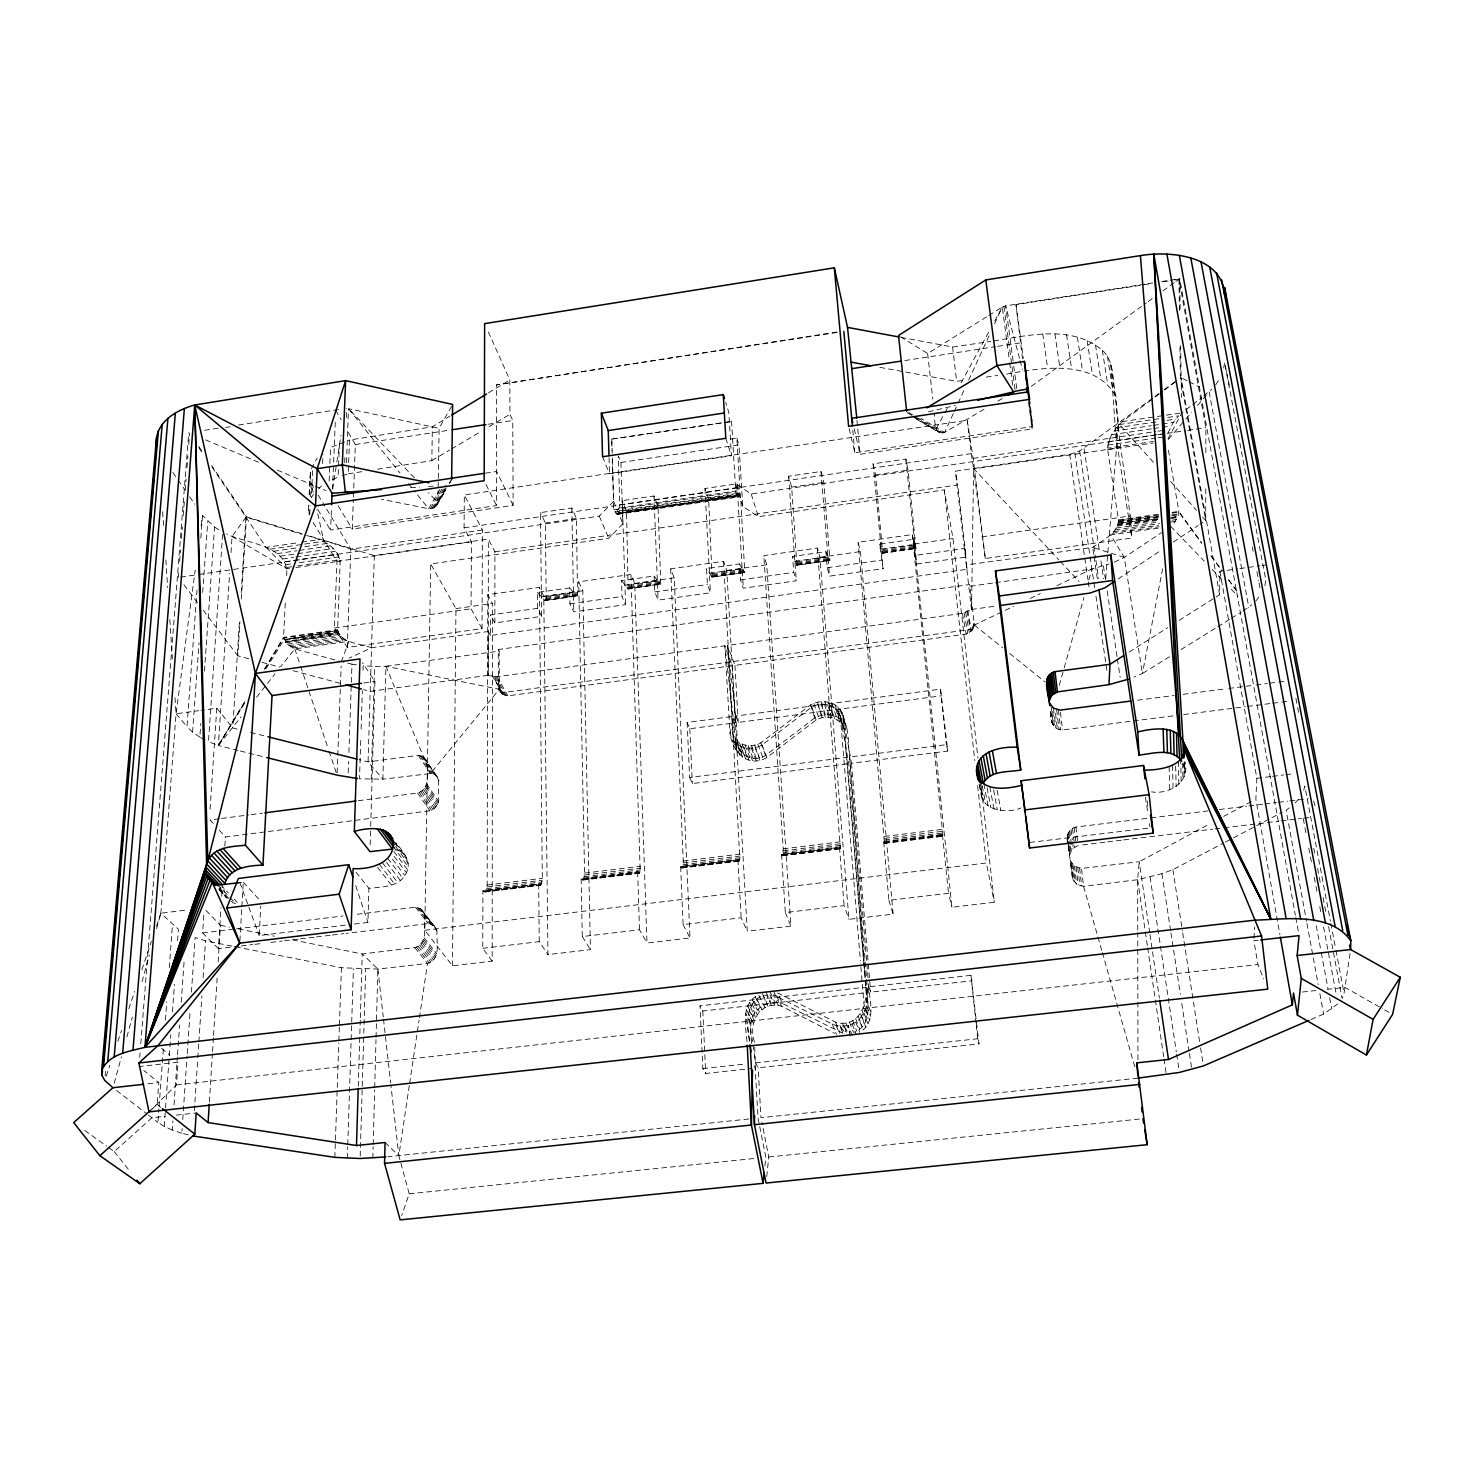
<?xml version="1.0" encoding="UTF-8"?>
<svg xmlns="http://www.w3.org/2000/svg" width="1474" height="1474" viewBox="0 0 1474 1474"><rect width="100%" height="100%" fill="white"/><g stroke="black" fill="none" stroke-linecap="round" stroke-linejoin="round"><path stroke-width="0.75" stroke-dasharray="5 3.75" d="M537.568 608.338L537.402 592.474L569.646 587.923L569.941 603.806L573.791 611.876L625.566 604.653L622.01 596.509L621.512 580.609L654.124 576.002L654.732 591.903L658.104 600.102L710.45 592.788L707.409 584.533L706.58 568.577L739.543 563.934L740.501 579.89L743.338 588.2L796.292 580.811L793.749 572.409L792.588 556.435L825.919 551.718L827.227 567.73L829.549 576.15L883.092 568.688L879.573 544.146L913.29 539.373L914.949 555.422L964.641 548.457L967.073 569.296L490.529 635.478L490.566 614.934L537.568 608.338L541.621 616.372L494.877 622.894L490.566 614.934M612.263 459.612L613.737 509.764L617.569 514.573L619.743 504.808L618.306 455.871L620.923 462.468L622.857 523.712L608.725 538.286L430.703 563.952L424.788 930.278L452.463 965.802L492.169 961.14L492.482 603.456L487.802 594.704L539.41 587.389L543.777 596.233L547.959 954.599L590.448 949.625L582.82 590.724L578.692 581.843L630.927 574.436L634.723 583.409L646.975 943.01L690.016 937.961L674.226 577.845L670.688 568.798L723.568 561.318L726.756 570.438L747.281 931.236L790.912 926.133L766.756 564.8L763.827 555.624L817.333 548.052L819.931 557.301L848.932 919.334L893.133 914.138L860.411 551.589L858.089 542.266L912.277 534.601L914.23 543.998L951.946 907.247L994.324 902.272L981.076 785.605M494.877 622.894L494.896 551.773L488.336 539.023L374.322 555.587L310.388 536.241M492.169 961.14L482.753 948.316L482.919 890.849L538.673 884.05L540.461 885.34L542.321 880.199L539.41 587.389M482.919 890.849L485.443 891.77L487.157 885.045L487.802 594.704M735.526 722.757L733.075 716.401L687.124 722.426L689.832 728.746L735.526 722.757L732.283 665.732L724.858 645.796L497.088 676.677L488.262 675.645L488.336 539.023M488.262 675.645L488.355 631.498L371.503 647.768L349.356 658.012M712.071 577.218L708.662 499.207L704.959 488.502L737.018 483.804L740.482 494.564L744.775 572.428L712.071 577.218L706.58 568.577M1205.769 488.797L1205.695 520.488L1199.983 524.283M1205.843 452.592L1205.879 427.7L1178.96 279.305L1174.428 280.023M313.151 522.607L336.993 561.373L334.358 628.053L347.293 647.436L482.053 628.643L482.385 529.995L464.328 494.951L967.22 420.293L973.172 458.359L985.295 558.499L1131.866 538.065C1129.324 490.75 1117.532 444.448 1116.094 396.948C1111.764 381.526 1115.505 362.014 1102.312 350.296C1071.985 324.464 1028.226 335.353 993.126 341.065M482.053 628.643L471.054 608.817L471.459 541.842L464.07 527.821L464.328 494.951M796.918 565.279L791.667 487.102L788.572 476.249L820.963 471.496L823.819 482.422L829.936 560.452L796.918 565.279L792.588 556.435M817.333 548.052L840.383 848.784L839.517 847.366L781.515 854.441L782.565 855.823L783.228 848.821L763.827 555.624M452.463 965.802L455.963 608.596L430.703 563.952M723.568 561.318L739.837 859.084L739.1 861.129L737.921 859.747L680.675 866.73L682.038 868.075L683.254 861.056L670.688 568.798M1179.218 620.351L1219.606 594.722L1219.901 571.267L1237.699 568.835M191.436 992.131L195.139 937.519L205.512 940.836L341.415 967.755L377.86 969.063L427.497 963.48C441.426 959.574 436.138 941.278 436.949 931.071L434.001 925.764L428.123 923.59L346.058 933.411M219.294 830.175L225.411 837.011L429.855 810.774L434.406 808.452L437.631 804.583L438.681 801.561L438.607 778.991L422.817 756.531L418.284 755.388L368.058 761.892L359.177 759.663M292.478 939.841L362.254 953.973L414.765 947.616C428.86 943.673 423.628 925.138 424.438 914.783L421.472 909.403L415.502 907.21L354.35 914.599M358.311 800.714L417.603 793.03C431.329 788.866 427.571 769.925 425.949 759.552M377.602 469.193L431.827 460.625L432.379 426.778L449.81 416.239M868.02 977.741L849.614 757.01C847.016 743.707 852.193 722.684 835.924 716.438C829.088 713.674 821.129 714.411 814.717 717.949L765.54 755.499C749.289 765.356 734.605 749.382 732.762 733.518L727.566 645.428L962.393 613.368L971.532 609.812L973.577 468.511L1069.682 454.324L1079.687 450.989L1153.11 397.869M451.486 406.437L439.123 428.326L437.907 502.616L436.801 505.25L433.393 507.977L428.602 508.733L381.342 499.225M755.443 1069.755L754.651 1044.476M355.989 872.147L368.905 888.269C382.079 886.943 400.173 887.145 406.419 872.645C412.352 861.35 402.347 850.645 395.677 842.575M621.512 580.609L628.145 589.01L660.757 583.796L658.03 506.595L653.977 495.983L622.268 500.626L625.566 604.653M372.848 1158.122L373.143 1146.735M373.198 1144.45L374.654 1089.783M374.728 1087.517L375.999 1039.667M376.054 1037.401L377.86 969.063L362.254 953.973L360.338 1017.815M732.283 665.732L507.904 695.839L502.21 693.996L499.317 689.279L499.152 651.139L385.912 666.266L382.908 779.193L359.509 778.806L360.817 738.106M639.126 873.308L637.652 871.982L581.161 878.873L582.285 880.107L639.126 873.308L640.177 871.245L630.927 574.436M1184.856 773.26L1184.801 761.726C1190.697 781.994 1169.416 794.726 1151.581 791.87M360.19 1156.206L363.728 1035.43M363.783 1033.163L365.663 969.358M371.227 779.414L374.543 666.451L385.912 666.266L499.317 689.279L430.445 773.555L382.908 779.193L368.058 761.892L374.322 555.587M354.313 924.051L367.91 922.411L368.905 888.269M370.177 844.768L370.637 828.664M370.711 826.361L374.93 681.449L362.493 662.71M358.274 1086.227L360.264 1020.1M347.348 1158.232L347.717 1146.827M347.79 1144.561L351.07 1041.897M351.144 1039.631L353.41 968.915M361.112 729.059L362.346 690.606M362.991 670.265L363.138 665.732L374.543 666.451M879.573 544.146L882.723 553.211L915.98 548.531L908.076 470.132L905.847 459.059L873.087 463.868L883.092 568.688M347.293 647.436L350.83 549.194L322.861 502.837M488.373 331.982L509.82 379.923L509.949 414.323L512.768 420.495L513.136 505.379L352.286 529.074L353.336 499.373M353.428 497.088L353.668 490.234M353.76 487.968L355.308 444.558L346.63 429.358M334.838 1157.366L338.799 1043.15M338.873 1040.865L339.352 1027.157M339.444 1024.872L341.415 967.755M348.196 772.837L348.583 761.524M348.896 752.459L351.273 684.526M351.346 682.278L351.973 664.148L343.442 662.213M371.503 647.768C361.277 643.383 340.955 644.009 337.638 629.73L340.162 561.097C337.288 544.883 318.163 538.176 304.27 534.951M346.464 462.725L348.509 408.667L439.123 428.326M337.141 772.873L341.139 666.266M342.152 475.752L348.233 473.836L348.564 464.826M348.656 462.56L349.485 440.044L432.379 426.778M628.145 589.01L626.561 511.183L622.268 500.626M616.74 514.444L738.695 496.941L739.837 487.231L736.871 438.128L727.916 439.473M344.676 462.578L344.934 455.834M346.408 417.529L346.74 408.519M836.919 332L496.498 384.917L496.498 505.6L330.581 530.069L331.521 507.056M332.516 489.331L333.548 464.513M333.64 462.246L335.39 419.371M339.444 443.287L338.099 477.042L329.144 481.132L330.563 447.433L349.485 440.044M912.277 534.601L943.028 836.274L942.476 834.8L883.7 841.967L884.437 843.404L858.089 542.266M322.585 463.555L322.972 454.582M312.635 470.667L311.382 497.457L313.501 494.472M309.227 514.573L308.6 505.803M309.116 494.711L310.535 470.372L317.15 457.917M309.374 494.859L310.535 470.372M309.761 514.518L310.166 505.656M310.59 496.793L311.198 483.509L309.945 476.931M582.285 880.107L583.686 879.149L584.57 873.124L578.692 581.843M1219.901 571.267L1256.843 778.272L1255.866 799.148L1279.929 934.792M285.274 603.087L283.561 637.339L287.301 644.212L294.818 648.892L339.094 661.126M286.638 575.689C289.917 544.643 244.629 543.427 226.48 533.901M1253.969 938.441L1254.558 927.017M345.266 925.156L259.184 935.548L260.751 906.086M239.893 940.854L241.754 908.905M241.883 906.621L243.284 882.244L238.77 882.76M537.402 592.474L545.14 600.692L577.513 595.496L576.463 518.479L571.82 508.014L540.461 512.602L541.621 616.372M238.935 946.216L218.41 948.666L220.989 907.652M221.69 896.266L222.261 887.145M224.84 846.131L225.411 837.011M209.382 1101.926L212.403 1053.744M212.532 1051.459L213.398 1037.678M213.546 1035.393L217.268 975.733M218.134 961.969L220.437 925.267L203.486 907.947M237.203 729.096L232.763 727.972L239.507 620.278M241.22 592.788L245.955 517.153L211.63 466.521M248.848 658.804L237.811 655.838L239.949 621.678M241.368 598.905L246.49 516.913L211.63 465.452M218.41 948.666L202.601 932.931L203.965 912.59M194.347 1110.696L197.663 1060.193M197.811 1057.89L198.714 1044.126M198.879 1041.823L201.883 995.927M203.099 977.557L205.512 940.836M238.125 750.45L218.336 745.512L229.649 573.275M231.013 552.603L232.063 536.518L245.955 517.153L302.115 534.307M967.073 569.296L966.318 564.984L1092.695 547.407C1101.815 540.295 1118.158 533.883 1118.471 519.898L1107.656 449.625C1107.564 438.644 1114.547 428.879 1122.211 421.638L1153.497 398.293M188.34 1134.851L181.818 1133.23L182.131 1128.679M182.758 1119.577L187.087 1055.863M187.253 1053.578L190.183 1010.353M222.592 534.436L208.479 741.662L218.336 745.512L240.999 716.88M210.063 809.226L216.789 708.202L200.961 710.376M181.818 1133.23L172.255 1130.024L172.9 1120.903M174.024 1104.91L177.377 1056.95M177.543 1054.665L179.625 1024.983M181.228 1002.154L184.121 961.048M205.015 739.874L199.838 737.166L200.796 723.476M204.481 670.965L214.578 527.102L202.509 515.366L200.685 529.037M149.003 1111.875L176.456 1084.938L178.041 1062.164L138.98 1066.568M172.255 1130.024L164.222 1126.394L165.364 1110.346M165.53 1108.061L170.818 1034.711M172.476 1011.79L174.448 984.282M177.58 940.725L178.409 929.265L160.85 913.198L176.069 713.766L195.213 570.088M199.838 737.166L192.597 732.154L199.027 642.83M202.657 592.456L207.779 521.464M545.14 600.692L546.209 597.025L545.343 523.012L540.461 512.602M752.993 1044.882L755.572 1062.883L758.115 1067.802L979.012 1043.887L970.961 975.327L868.776 986.843L865.772 1009.672L859.066 1019.603L863.009 1030.031C877.325 1017.189 867.928 996.332 868.204 980.007M152.098 1108.982L157.147 1104.45L158.768 1082.598L143.936 1070.585M164.222 1126.394L157.939 1122.414L158.934 1108.761M159.1 1106.495L163.448 1047.351M165.457 1020.045L166.783 1001.859M169.289 967.736L172.458 924.511M192.597 732.154L186.995 726.7L197.166 588.071M200.833 538.084L202.509 515.366M139.698 1057.411L140.067 1052.841M140.785 1043.684L188.727 432.748M178.391 577.458L178.741 572.87M179.644 561.41L180.528 549.949M181.431 538.489L182.334 527.029M183.218 515.568L184.305 501.805M185.208 490.345L186.093 478.903M186.995 467.442L187.898 455.982M188.783 444.522L189.685 433.061M873.087 463.868L875.556 474.868L882.723 553.211M1105.684 578.674L1118.563 423.535L1110.677 362.991L1115.984 437.52L1131.866 538.065M105.151 1075.891L105.557 1071.303M1137.744 929.891L1137.652 879.72L1139.218 861.737L1209.601 823.966M308.379 510.244L308.969 503.776M1173.986 523.252L1177.892 516.711L1178.813 511.404L1168.053 447.838M766.738 1176.547L768.765 1156.998L761.855 1122.064M764.914 1165.989L765.835 1157.293L758.023 1118.011L755.185 1068.116L753.49 1064.836M1110.088 438.183L1107.637 448.17L1153.202 441.537M865.275 980.339C869.697 999.39 860.429 1029.515 835.629 1022.201L777.738 992.942L782.547 1003.518L843.165 1033.366L839.001 1022.993M1078.047 845.45L1072.003 849.171L1069.498 855.381L1068.355 846.242M1068.079 843.957C1065.26 837.195 1068.539 828.646 1075.928 827.025L1148.78 818.125M1223.752 368.003L1224.562 362.364L1225.963 369.108M409.275 1085.601L398.828 1155.727L409.219 1193.793L401.665 1215.534M409.625 1083.353L419.077 1020.026M419.408 1017.76L427.497 963.48L414.765 947.616M332.774 488.797L336.496 464.273M336.846 462.044L340.918 435.291M1328.59 926.704L1342.132 998.451L1344.048 993.2L1350.645 949.551M966.999 611.01L970.721 631.793L974.093 623.336L974.388 625.05L971.919 630.651L966.189 634.115L734.955 665.382L727.566 645.428L735.784 716.032L737.774 746.231L740.169 751.353M737.829 752.846L730.072 734.273L724.858 645.796L733.075 716.401L730.072 734.273C733.241 752.477 748.221 768.286 766.848 757.581L816.043 720.012C821.663 716.917 828.628 716.272 834.616 718.704C849.89 724.784 843.828 744.996 846.831 757.378L865.091 978.073M735.194 738.677C740.998 746.526 752.717 747.484 760.824 742.822L810.534 704.922C821.626 698.197 839.24 702.029 843.073 715.424L851.511 763.292L947.782 751.04L940.486 689.15L735.784 716.032L732.762 733.518L738.714 748.903M849.411 1022.016L853.464 1032.408C872.7 1026.309 868.278 1002.154 865.828 987.175L700.003 1005.858L702.84 1068.613L705.678 1073.477L750.69 1068.613M1115.984 437.52L1118.563 423.535L1155.247 464.347M1162.618 568.798L1142.387 673.563L1134.096 677.119M1264.858 585.602L1265.871 580.461L1224.562 362.364M751.685 1043.426C750.155 1031.118 748.423 1015.457 760.289 1007.442C766.591 1002.781 775.029 1001.178 782.547 1003.518M754.541 1042.173C747.852 1023.14 759.7 1000.256 781.478 1006.171L834.468 1033.366M764.914 1007.755L758.613 994.784C740.353 1003.61 745.807 1026.954 747.097 1042.91M771.418 1005.526L766.48 994.968C744.204 998.653 746.526 1026.623 750.045 1042.929M981.979 786.139C975.291 809.171 1004.881 814.827 1020.911 807.973M1303.735 790.138L1304.822 786.084L1330.414 921.158M114.18 1083.298L121.458 1056.784M126.911 1036.904L132.365 1017.023M142.057 981.684L149.335 955.17M156.613 928.657L160.85 913.198L187.788 909.882M1059.272 685.336L1063.583 669.97M1064.21 667.777L1083.943 597.523M1088.881 579.964L1091.976 568.982L1108.872 564.008M106.22 1076.131L109.868 1065.26M117.883 1041.363L121.513 1030.51M128.809 1008.787L134.631 991.412M141.909 969.689L151.38 941.444M156.484 926.243L160.85 913.198M618.306 513.965L739.377 495.798M341.305 661.734L348.896 641.337L294.818 648.892L280.65 666.782M1167.998 433.043L1173.267 422.467L1178.647 415.834L1165.455 417.768M953.291 413.623L944.65 432.416C933.484 436.451 934.921 418.8 934.387 412.812M954.249 411.522L957.123 405.258M958.082 403.176L964.807 388.546M968.658 380.2L989.773 334.23M994.581 323.801L1002.265 307.089L1005.655 305.855L1152.594 282.953M1167.961 439.012L1181.743 412.886L1190.881 405.903M936.211 428.768L943.784 414.802M944.871 412.812L948.114 406.824M961.103 382.89L989.275 331.024M994.674 321.037L1002.265 307.089L1009.414 360.633M451.21 480.819L449.588 483.177M439.952 489.405L428.602 508.733L414.286 490.86M430.297 508.714L441.666 489.405M431.9 508.475L445.572 485.296M433.393 507.977L445.94 486.752M434.738 507.277L447.285 486.033M444.761 491.026L437.907 502.616L428.492 492.74M449.349 483.288L451.634 479.418M435.88 506.356L445.48 490.474M436.801 505.25L445.94 489.81M244.647 703.172L218.336 745.512L245.605 700.279M264.583 668.809L283.561 637.339L337.638 629.73M218.336 745.512L244.463 702.545M264.657 669.343L283.653 638.095L337.749 630.485L284.095 639.642L266.168 668.514M1215.663 384.861L1219.274 379.297M1255.866 600.968L1259.828 595.901M256.568 697.202L274.993 673.95M1168.366 439.326L1184.396 420.716M1185.851 419.021L1191.674 412.259M1197.514 405.479L1206.248 395.327M1203.687 396.137L1211.757 389.099M1295.13 802.888L1299.442 798.337M294.413 560.544L599.255 516.121L613.645 501.363L612.355 457.843M318.605 488.723L321.59 485.978M1243.006 611.065L1251.629 604.856M108.707 1147.601L114.235 1151.544L151.933 1117.789L165.217 1116.334M1310.976 1019.511L1323.634 1014.057L1337.987 1003.757M1289.16 807.881L1286.12 810.221L1306.535 921.195M1192.706 404.521L1201.844 397.519M732.836 740.188C739.451 749.161 752.864 750.266 762.132 744.923L811.879 707.004C821.589 701.108 837.011 704.48 840.346 716.198L848.748 763.643L867.744 992.481L702.803 1011.017L700.003 1005.858M778.198 1005.415L773.334 994.858L832.257 1024.062C841.101 1027.912 851.898 1025.978 859.066 1019.603M1155.34 396.911L1162.691 391.421M1164.534 390.057L1177.413 380.439M1154.916 396.524L1162.194 391.126M1164.018 389.781L1176.749 380.329M1031.266 386.335L1146.311 302.925M1148.172 301.58L1153.737 297.545M1163.023 290.82L1174.152 282.75M1176.012 281.405L1179.716 278.715L1295.37 915.243M1114.307 562.055L1124.33 557.393L1161.494 532.63M1118.232 578.895L1160.056 550.963M1173.378 542.063L1198.086 525.555M1129.213 652.079L1167.684 627.684M900.467 336.717L927.625 353.52L986.954 316.615M988.87 315.418L1002.265 307.089M1169.49 656.741L1142.387 673.563L1124.33 557.393L1110.604 534.859L1159.633 528.005M1181.098 649.518L1215.921 627.887M1217.856 626.69L1229.463 619.467M1231.398 618.269L1241.071 612.263M488.52 392.803L509.82 379.923M431.827 460.625L449.588 450.104M451.56 448.944L481.15 431.403M489.055 426.723L509.949 414.323M984.042 409.256L944.65 432.416L920.955 418.45M997.824 401.131L1003.739 397.667M1223.678 816.412L1251.85 801.303M1068.355 845.652L1072.556 878.596L1076.646 884.105L1083.556 886.335L1137.652 879.72L1161.936 873.677L1172.88 869.66L1223.438 843.128M1225.447 842.059L1231.527 838.872M1233.535 837.822L1269.943 818.696M1271.97 817.646L1282.085 812.34M501.16 693.038L498.415 687.713L498.267 649.518L969.708 584.533L974.388 625.05L1013.578 606.367M1030.086 598.499L1040.404 593.58M1056.895 585.712L1091.976 568.982L994.858 582.764M928.473 411.799L955.355 405.516M339.481 634.373L285.366 641.964L338.541 632.807L284.445 640.416M348.233 473.836L361.793 471.68M1161.641 281.534L1179.716 278.715L1180.177 310.94M337.933 631.259L284.095 639.642L338.191 632.033M285.366 641.964L338.983 633.599M204.591 430.297L218.17 428.197M225.651 427.46L230.147 426.76M238.548 425.028L340.457 409.256M837.029 332.461L496.498 384.917M1022.532 358.716L1015.973 304.639L1151.802 283.542M1163.115 281.774L1172.162 280.373M355.308 444.558L449.92 430.095M488.207 424.236L512.768 420.495M904.833 360.54L995.447 346.685M997.714 346.335L1020.358 342.871M611.655 439.086L731.657 421.453L611.655 439.086L611.986 450.491M485.443 473.154L496.701 471.477L513.136 505.379M620.923 462.468L738.971 444.872L742.767 506.319L758.355 516.711L944.281 489.902L953.015 538.544L977.962 758.152M602.553 456.756L609.499 473.799L731.399 455.724L728.801 412.315L725.724 402.476M849.135 428.584L854.828 452.776L1032.703 426.557L1029.626 399.362M854.22 428.897L860.116 454.268L1032.15 428.934L1028.944 400.652M901.167 337.399L952.572 347.016L990.878 341.397M245.955 517.153L266.186 547.388L299.443 542.506M301.654 542.174L319.379 539.576M1122.211 421.638L1155.284 416.774M1157.495 416.46L1164.11 415.484M1166.303 415.152L1181.743 412.886M270.092 549.157L323.248 541.363M1119.208 424.549L1163.244 418.1M273.759 551.258L295.906 548.015M304.768 546.707L326.915 543.464M1116.444 427.755L1158.214 421.619M1167.021 420.348L1175.81 419.058M277.13 553.634L297.048 550.723M299.259 550.392L330.25 545.859M1113.957 431.145L1151.305 425.673M1153.497 425.36L1160.075 424.383M1162.286 424.07L1173.267 422.467M619.743 504.808L739.837 487.231M464.07 527.821L971.255 453.642L967.22 420.293M280.097 556.214L295.592 553.966M297.803 553.634L333.216 548.457M1111.82 434.646L1151.323 428.879M1153.516 428.547L1160.112 427.589M1162.304 427.276L1171.075 425.986M619.633 507.996L739.874 490.437M613.737 509.764L735.802 491.947L738.695 496.941M282.603 558.978L293.676 557.356M295.887 557.025L335.74 551.221L339.978 559.733L295.666 566.182M482.385 529.995L350.83 549.194L323.598 540.239L316.928 509.691M973.172 458.359L1155.653 431.55M1157.919 431.2L1164.755 430.205M619.338 510.63L739.764 493.053M614.787 512.031L736.632 494.251M545.343 523.012L576.463 518.479M626.561 511.183L658.03 506.595M708.662 499.207L740.482 494.564M791.667 487.102L823.819 482.422M875.556 474.868L908.076 470.132M618.896 512.639L739.543 495.043L618.601 513.394L739.174 496.351M284.593 561.797L337.73 554.058M615.8 513.597L737.405 495.872M1108.798 441.684L1161.162 434.038M180.657 577.126L196.576 574.805M198.861 574.473L292.128 560.875M742.767 506.319L735.397 483.509L751.187 493.974L1155.874 434.996M1158.14 434.664L1164.957 433.669M1167.242 433.338L1185.428 430.684M1187.694 430.353L1205.879 427.7M285.993 564.653L290.433 564.008M299.296 562.718L339.149 556.914M1107.969 445.037L1155.8 438.073M1158.067 437.741L1164.902 436.746M879.886 367.376L956.663 381.361L965.765 380.034M986.217 377.086L997.603 375.428M1006.687 374.12C1041.234 367.523 1095.901 358.514 1116.094 396.948M286.804 567.472L293.455 566.495M971.532 609.812L955.41 471.164L973.577 468.511L1058.866 559.88M336.993 561.373L471.459 541.842M985.295 558.499L973.651 468.898L1119.908 447.654M232.063 536.518L286.969 568.835L293.621 567.858M295.85 567.545L340.162 561.097M1107.656 449.625L1153.221 443.011M494.896 551.773L957.75 484.946L955.41 471.164M455.963 608.596L492.482 603.456M543.777 596.233L582.82 590.724M634.723 583.409L674.226 577.845M726.756 570.438L766.756 564.8M819.931 557.301L860.411 551.589M914.23 543.998L953.015 538.544M541.4 596.97L573.423 592.456L576.96 596.215M624.939 585.196L657.33 580.627L660.315 584.496M709.418 573.275L742.159 568.669L744.591 572.631M794.836 561.244L827.946 556.582L829.807 560.654M881.212 549.065L914.709 544.348L915.98 548.531M546.209 597.025L577.919 592.566M628.956 585.381L661.015 580.848M712.605 573.589L745.033 569.019M797.194 561.668L829.973 557.043M882.723 549.618L915.87 544.956M334.358 628.053L471.054 608.817M546.117 598.223L577.863 593.764M628.901 586.578L660.997 582.064M712.605 574.786L745.052 570.217M797.231 562.865L830.028 558.259M882.797 550.815L915.962 546.154M981.85 536.886L1130.742 515.918M545.97 599.218L577.716 594.759M628.808 587.555L660.905 583.041M712.55 575.781L745.015 571.212M797.231 563.86L830.046 559.236M882.852 551.81L916.036 547.13M545.749 599.973L577.513 595.496M628.643 588.31L660.757 583.796M712.439 576.518L744.923 571.949M797.176 564.597L830.009 559.973M882.852 552.547L916.054 547.867M544.772 600.637L577.274 595.993M627.85 588.955L660.573 584.275M711.831 577.145L744.775 572.428M796.752 565.205L829.936 560.452M882.613 553.119L916.036 548.346M1118.471 519.898L1158.711 514.242M1172.106 512.344L1178.813 511.404L1201.697 542.801M1158.73 515.034L1118.49 520.709L1158.601 516.195M1172.125 513.155L1178.832 512.215L1201.715 543.353M1118.305 522.422L1158.546 516.766M1171.959 514.868L1178.666 513.929M1158.361 517.669L1118.121 523.325L1157.974 518.903M1171.775 515.789L1178.481 514.831M1117.532 525.186L1160.02 519.216M1171.185 517.65L1177.892 516.711L1171.259 517.448M992.592 583.078L970.021 586.284L969.708 584.533M285.938 642.738L340.052 635.147M1117.163 526.126L1159.633 520.175M1170.798 518.608L1177.505 517.65M569.941 603.806L622.01 596.509M654.732 591.903L707.409 584.533M740.501 579.89L793.749 572.409M827.227 567.73L881.102 560.175M287.301 644.212L341.415 636.639M1116.205 528.024L1158.675 522.072M1172.088 520.193L1176.547 519.567M288.904 645.612L343.018 638.039M1115.063 529.903L1159.725 523.639M1170.89 522.072L1175.368 521.446M290.728 646.865L344.842 639.292M1113.718 531.69L1158.361 525.444M292.718 647.97L346.814 640.416M1112.207 533.348L1159.061 526.808M914.949 555.422L916.736 563.989L966.133 557.08L957.75 484.946M971.458 609.462L996.516 605.998M363.746 682.978L374.93 681.449M175.001 697.699L176.069 713.766L198.695 710.689M1239.91 568.54L1259.938 565.813M1262.168 565.5L1266.608 564.892M488.078 675.313L370.232 691.38L363.599 689.592M500.257 691.453L501.786 692.762L971.163 629.416L971.919 630.651L971.606 628.937M735.784 716.032L738.234 722.407L941.868 695.746M219.239 818.752L210.119 819.931L213.177 823.34M221.524 818.457L248.885 814.901M251.151 814.606L262.556 813.132M1137.615 700.187L1174.059 695.507M1183.161 694.328L1226.423 688.763M1228.69 688.487L1253.748 685.263M1256.014 684.968L1267.4 683.512M1269.685 683.217L1276.502 682.333M1278.787 682.038L1285.623 681.172M687.124 722.426L689.629 777.461L846.831 757.378M947.782 751.04L946.4 744.646L849.614 757.01L864.114 960.772M1050.557 712.089C1049.525 719.957 1053.228 730.312 1062.533 729.962L1131.055 721.247M1133.34 720.952L1174.465 715.719M1183.604 714.558L1245.272 706.709M1247.557 706.433L1270.404 703.522M1272.688 703.227L1279.543 702.361M1281.827 702.066L1288.681 701.2M689.629 777.461L692.356 783.56L848.748 763.643M1118.434 521.538L1158.582 516.471M1117.863 524.247L1157.882 519.216M1171.222 517.54L1177.892 516.711M1256.843 778.272L1270.275 776.614M1272.504 776.337L1283.688 774.956M1285.936 774.679L1292.643 773.85M487.157 885.045L542.45 878.264M584.57 873.124L640.582 866.27M683.254 861.056L740.003 854.109M783.228 848.821L840.714 841.783M884.529 836.421L942.789 829.309M486.991 886.961L542.321 880.199M584.478 875.04L640.527 868.186M683.236 862.972L740.022 856.044M783.284 850.756L840.825 843.718M884.64 838.356L942.955 831.244M486.733 888.619L542.119 881.857M584.294 876.717L640.398 869.863M683.125 864.648L739.966 857.702M783.265 852.433L840.843 845.394M884.713 840.033L943.065 832.921M486.383 890.001L541.806 883.239M584.036 878.099L640.177 871.245M682.959 866.03L739.837 859.084M783.173 853.796L840.825 846.758M884.732 841.414L943.139 834.284M485.941 891.07L541.437 884.308M583.686 879.149L639.9 872.295M682.72 867.081L739.653 860.134M783.044 854.846L840.733 847.808M884.695 842.446L943.157 835.316M483.601 891.641L539.3 884.861M581.733 879.683L638.168 872.792M681.154 867.56L738.345 860.595M781.902 855.27L839.848 848.213M883.976 842.833L942.697 835.666M485.443 891.77L540.976 885.008M583.28 879.849L639.55 872.995M682.407 867.762L739.414 860.816M782.823 855.528L840.585 848.49M884.584 843.11L943.12 835.979M484.246 892.065L540.461 885.34M681.614 868.002L739.1 861.129M782.252 855.749L840.383 848.784M884.234 843.312L943.028 836.274M1151.047 817.849L1207.943 810.921M1219.33 809.521L1246.654 806.186M1248.92 805.909L1262.573 804.251M1264.858 803.975L1276.244 802.593M1278.511 802.298L1287.613 801.193M1289.897 800.916L1308.101 798.705M202.601 932.931L234.311 929.099M236.577 928.841L343.037 915.98M1029.718 842.465L1150.089 827.927L1149.425 823.542M1082.616 844.897L1105.426 842.133M1107.711 841.857L1121.401 840.198M1123.685 839.922L1212.66 829.18M1214.926 828.904L1221.78 828.075M1224.065 827.798L1265.116 822.842M1267.4 822.566L1278.806 821.184M1281.09 820.907L1301.616 818.438M1303.9 818.162L1310.755 817.333M241.202 945.939L252.607 944.576M254.891 944.318L261.727 943.489M270.848 942.402L282.234 941.038M284.519 940.762L298.19 939.122M300.475 938.864L314.146 937.224M316.431 936.948L330.102 935.308M332.387 935.032L343.774 933.668M424.788 930.278L986.346 862.99L994.324 902.272M482.753 948.316L539.244 941.646L547.959 954.599M581.161 878.873L582.285 936.561L639.532 929.799L646.975 943.01M680.675 866.73L683.125 924.64L741.146 917.786L747.281 931.236M781.515 854.441L785.329 912.572L844.123 905.626L848.932 919.334M883.7 841.967L888.914 900.338L948.519 893.299L951.946 907.247M1072.556 878.596L1070.327 860.632L1074.491 866.196L1081.511 868.444L1139.218 861.737L1149.646 932.194M1258.372 940.209L1253.858 940.725L1257.93 964.53L1263.642 978.883M868.776 986.843L870.655 992.149L972.269 980.744M147.861 1083.814L158.768 1082.598M176.456 1084.938L1257.93 964.53M176.272 1115.118L196.208 1112.944M1302.445 992.02L1315.858 990.565M1327.042 989.349L1344.933 987.396L1382.667 1008.769M702.84 1068.613L745.844 1063.933M755.572 1062.883L977.704 1038.765L979.012 1043.887M748.884 1118.987L387.994 1156.721M1138.002 1078.139L760.989 1117.716L758.115 1067.802M409.219 1193.793L754.393 1158.472M768.765 1156.998L1140.636 1118.932M410.675 487.636L419.703 487.046M428.713 486.438L433.209 486.144M418.284 755.388L430.445 773.555L434.904 774.698L437.999 777.682M351.973 664.148L356.432 664.792M220.437 925.267L229.428 927.091M238.438 928.915L274.459 936.211M250.506 732.431L268.25 736.871M240.317 751.003L264.509 757.028M262.096 662.36L279.747 667.096M292.994 670.652L341.544 683.678M395.493 849.448L401.02 851.585L405.239 855.454M246.49 516.913L301.562 533.57M1124.33 557.393L1092.695 547.407L1093.69 554.15M205.605 439.878L260.419 463.002M277.278 470.114L313.114 485.241M315.233 486.144L325.772 490.584M1187.123 380.753L1181.098 377.694L1180.656 345.469M1189.113 381.766L1199.136 386.851M1384.657 1009.893L1392.598 1014.388M941.831 433.061L907.118 412.646L908.684 414.599M912.903 416.718L940.541 432.988M916.588 419.242L939.343 432.637M908.61 412.517L916.496 417.16M917.547 417.75L943.213 432.877M214.578 527.102L219.479 530.143M84.755 1130.503L106.865 1146.275M116.501 1090.447L146.608 1113.681M148.377 1115.044L157.939 1122.414M157.147 1104.45L160.74 1107.287M974.388 625.05L1002.652 647.805M1009.727 653.498L1045.048 681.965M161.514 1048.18L169.768 1055.163M385.064 1142.497L398.828 1155.727L390.905 1085.159M266.186 547.388L286.969 568.835M1170.78 526.439L1204.221 561.152M1212.181 569.425L1221.743 579.356M1231.306 589.268L1237.663 595.883M414.378 477.889L348.509 408.667L399.988 472.988M219.313 888.38L232.947 902.807L235.766 903.673L229.704 897.261M219.018 888.656L226.443 897.574M219.792 890.241L227.383 898.274M218.834 889.522L226.72 898.108M217.618 884.437L228.194 895.658M219.7 887.532L225.117 895.105M220.676 884.805L228.212 892.82M234.237 899.232L237.259 902.438M1060.432 561.539L1079.042 581.475M243.284 882.244L261.009 901.554M1170.54 481.353L1196.519 510.28M1202.637 517.079L1205.695 520.488L1180.379 377.62L1179.919 345.616M176.069 713.766L186.995 726.7M569.646 587.923L573.423 592.456M491.8 675.166L503.445 694.788L492.574 675.608M216.789 708.202L232.763 727.972M416.442 947.027L429.174 962.909M408.574 483.712L412.867 489.073M418.063 946.197L430.758 962.098M419.556 945.166L432.214 961.066M114.235 1151.544L129.878 1171.204M420.882 943.931L433.522 959.85M422.025 942.531L434.646 958.469M423.646 939.399L436.23 955.373M422.946 941.002L435.549 956.976M424.07 937.74L436.654 953.733M377.565 867.246L391.55 885.229M379.352 864.28L394.682 884.105M417.16 907.394L429.763 923.756M382.392 862.677L397.667 882.521M415.502 907.21L428.123 923.59M421.472 909.403L435.954 928.123M424.07 913.235L436.58 929.541M420.182 908.5L432.73 924.861M424.438 914.783L436.949 931.071M418.727 907.818L431.311 924.198M386.557 862.437L400.394 880.512M387.625 858.236L402.807 878.154M183.918 584.736L197.737 602.977M203.265 610.273L237.811 655.838M392.452 859.176L404.816 875.519M394.074 856.283L406.419 872.645M393.834 851.419L407.506 869.642M393.061 846.5L408.095 866.601M395.64 846.592L408.169 863.561M395.787 843.22L406.713 857.923M394.037 842.317L407.69 860.65M843.902 1031.192L840.051 1026.015L842.557 1032.224M1211.131 556.177L1221.909 570.825M1228.634 579.982L1238.049 592.806M1211.131 555.735L1221.891 570.512M1228.616 579.743L1238.049 592.677M654.124 576.002L657.33 580.627M172.845 472.491L176.714 478.092M178.004 479.953L184.453 489.276M189.612 496.72L194.771 504.182M419.224 792.478L431.458 810.221M417.603 793.03L429.855 810.774M420.79 791.685L432.988 809.429M422.227 790.69L434.406 808.452M424.604 788.203L436.765 806.002M423.499 789.511L435.678 807.31M425.507 786.766L437.631 804.583M198.714 446.401L202.601 452.113M198.916 447.764L202.73 453.384M426.576 783.707L438.681 801.561M426.17 785.255L438.275 803.109M422.817 756.531L438.976 780.409M421.417 755.922L433.522 774.09M419.887 755.536L432.011 773.703M424.051 757.36L438.607 778.991M582.285 936.561L590.448 949.625M317.831 509.636L330.581 530.069M338.136 505.785L352.286 529.074M313.538 487.378L311.198 483.509L313.114 492.242M318.2 495.098L321.7 500.902M847.126 1031.063L844.16 1025.996L846.316 1032.224M335.777 410.343L341.194 419.85M501.326 692.43L502.21 693.996L501.786 692.762M498.415 687.713L499.317 689.279M498.802 689.077L500.312 691.914M495.504 676.548L506.319 695.728M493.974 676.197L504.827 695.359M497.088 676.677L507.904 695.839M739.543 563.934L742.159 568.669M488.355 631.498L490.529 635.478M498.267 649.518L499.152 651.139M683.125 924.64L690.016 937.961M750.727 1023.638L745.549 1013.264L749.732 1042.763M486.07 484.577L496.498 505.6M753.619 1023.785L748.479 1013.412L752.661 1042.634M746.323 1009.524L751.482 1019.934M749.142 1010.132L754.283 1020.524M747.723 1005.913L752.864 1016.36M750.377 1006.982L755.499 1017.41M749.713 1002.56L754.835 1013.025M752.127 1004.034L757.212 1014.499M754.338 1001.38L759.405 1011.864M752.237 999.519L757.341 1010.022M756.954 999.096L761.984 1009.598M755.241 996.903L760.289 1007.442M763.108 995.834L768.083 1006.392M762.261 993.2L767.254 1003.776M766.111 992.205L771.049 1002.781M769.925 994.637L774.827 1005.194M770.054 991.818L774.937 1002.412M773.961 992.076L778.806 1002.67M776.651 995.613L781.478 1006.171M599.255 516.121L608.725 538.286M825.919 551.718L827.946 556.582M385.912 666.266L430.445 773.555M613.645 501.363L622.857 523.712M832.257 1024.062L836.495 1034.416M785.329 912.572L790.912 926.133M836.053 1025.351L839.406 1033.624M835.629 1022.201L839.83 1032.592M842.483 1023.214L845.781 1031.524M845.984 1022.882L850.074 1033.274M735.029 742.693L740.003 755.333M737.111 740.869L742.067 753.527M852.285 1035.688L848.213 1025.333L850.111 1036.13M737.682 744.775L742.656 757.415M739.432 742.693L744.388 755.351M740.74 746.415L745.678 759.036M744.112 747.539L749.013 760.16M742.122 744.13L747.042 756.77M745.07 745.107L749.953 757.747M852.138 1024.006L856.154 1034.38M747.705 748.129L752.569 760.731M852.672 1020.598L856.67 1031.008M751.39 748.147L756.217 760.768M855.786 1022.09L859.766 1032.482M748.202 745.623L753.048 758.262M751.427 745.641L756.254 758.281M855.639 1018.718L859.618 1029.147M754.67 745.162L759.46 757.82M755.093 747.613L759.884 760.234M858.273 1016.397L862.216 1026.844M757.82 744.223L763.458 759.165M861.885 1016.655L865.791 1027.102M860.466 1013.707L864.39 1024.172M862.179 1010.722L866.067 1021.224M762.132 744.923L766.848 757.581M760.824 742.822L765.54 755.499M864.133 1013.32L868.02 1023.785M863.359 1007.534L867.228 1018.073M867.836 1014.794L863.948 1004.236L860.576 963.093M865.772 1009.672L869.642 1020.192M866.749 1005.858L870.6 1016.415M239.857 882.521L259.184 935.548M863.782 963.019L867.044 1001.988L870.876 1012.564M1183.346 764.011L1184.93 770.11M865.828 987.175L867.744 992.481M736.189 750.045L733.075 716.401M294.818 648.892L299.922 664.129M300.641 666.303L328.315 749.013M329.052 751.187L336.33 772.966M355.713 885.653L367.91 922.411M725.816 438.312L731.399 455.724M811.879 707.004L816.043 720.012M810.534 704.922L814.717 717.949M813.943 703.338L818.991 718.649M817.536 702.269L821.644 715.314M818.015 704.664L822.105 717.709M751.187 493.974L758.355 516.711M821.258 704.185L825.311 717.23M736.871 438.128L738.971 444.872M821.239 701.716L825.311 714.779M824.961 701.716L828.978 714.798M824.5 704.203L828.535 717.248M827.651 704.683L831.668 717.746M830.654 705.659L834.616 718.704M828.572 702.287L832.552 715.351M888.914 900.338L893.133 914.138M831.981 703.374L837.324 720.104M835.095 704.977L839.019 718.041M835.776 708.865L839.701 721.892M837.84 707.059L844.233 729.188M839.314 713.508L843.202 726.498M837.766 711.039L841.672 724.047M840.125 709.528L843.994 722.555M846.924 728.414L843.073 715.424L863.58 960.716M841.875 712.347L845.744 725.355M913.29 539.373L914.709 544.348M1101.704 950.269L1083.556 886.335L1081.511 868.444M1102.331 952.48L1134.869 1067.121M1313.703 801.027L1315.471 807.678M1019.492 358.385L1005.655 305.855L1013.467 363.894M1020.063 360.577L1022.366 369.329M1226.442 371.356L1227.842 378.118M1228.303 380.366L1229.703 387.109M979.805 781.202L983.692 801.174M979.639 785.052L982.237 798.392M979.141 784.26L981.316 795.407M982.237 785.974L985.645 803.698M1295.904 698.381L1297.194 705.162M1297.636 707.428L1298.926 714.208M983.84 783.763L988.059 805.891M1330.838 923.406L1335.518 948.169M1335.96 950.417L1344.048 993.2M1313.776 848.232L1315.048 854.957M1317.59 868.407L1318.861 875.132M1319.285 877.38L1320.538 884.105M1323.081 897.555L1324.352 904.281M1324.776 906.528L1326.047 913.254M1252.255 546.78L1253.103 551.294M1256.917 571.617L1258.612 580.664M1259.036 582.912L1260.307 589.692M1303.256 818.66L1304.527 825.422M1304.951 827.688L1306.222 834.45M1308.765 847.992L1310.036 854.773M1310.46 857.02L1311.731 863.801M1314.274 877.343L1315.545 884.124M1315.969 886.371L1317.24 893.152M1319.764 906.694L1321.036 913.456M1323.578 926.999L1336.292 994.729M987.101 787.779L990.86 807.697M1316.282 925.819L1320.888 950.546M1321.294 952.794L1328 988.759M1329.659 997.769L1331.759 1009.008M989.846 786.932L993.973 809.042M1209.159 391.937L1248.81 607.454M1306.959 923.461L1318.217 984.614M1319.875 993.679L1323.634 1014.057M962.393 613.368L966.189 634.115M993.642 790.009L997.308 809.889M1295.775 917.51L1298.668 933.355M997.179 790.359L1000.772 810.239M964.051 612.779L967.81 633.544M965.599 611.986L969.339 632.77M1219.606 594.722L1181.098 377.694L1181.466 397.501M967.755 610.328L971.163 629.416M973.853 624.829L974.148 626.542M973.356 626.284L973.651 627.998M972.6 627.666L972.895 629.38M964.641 548.457L966.133 557.08M1107.416 356.358L1112.833 390.407M1102.312 350.296L1107.711 384.438M1095.495 344.99L1100.857 379.187M971.255 453.642L973.651 468.898M1172.88 869.66L1182.351 930.573M1182.701 932.821L1200.223 1045.619M1200.573 1047.867L1203.392 1065.923M1087.112 340.568L1092.418 374.838M1161.936 873.677L1170.614 930.573M1170.964 932.858L1180.361 994.324M1181.761 1003.426L1189.057 1051.22M1189.407 1053.505L1191.84 1069.442M1077.383 337.141L1082.598 371.466M1145.427 797.176L1147.749 812.561M1103.436 565.961L1105.482 579.577M1107.195 590.927L1117.052 656.741M1117.403 659.007L1120.129 677.174M1150.089 877.048L1176.326 1051.975M1176.676 1054.242L1178.721 1067.876M1084.127 448.741L1099.567 551.902M1100.912 560.875L1103.584 578.821M1066.55 334.838L1071.672 369.2M1079.687 450.989L1095.551 558.038M1095.901 560.323L1098.609 578.545M1094.021 556.398L1097.688 581.125M1149.978 934.479L1159.393 998.119M1074.822 452.85L1095.237 591.7M1095.974 596.196L1107.306 673.286M1137.652 879.72L1145.003 929.615M1145.335 931.9L1147.325 945.497M1147.656 947.764L1155.008 997.677M1155.34 999.943L1163.668 1056.674M1163.999 1058.94L1166.008 1072.556M1054.887 333.714L1059.917 368.113M1069.682 454.324L1087.904 579.448M1088.236 581.733L1089.231 588.55M1042.708 333.806L1047.627 368.205M1015.973 304.639L1023.343 358.366M1029.368 402.273L1032.703 426.557M1028.428 401.757L1032.15 428.934M1013.762 366.123L1017.06 390.684M1003.905 306.389L1015.273 391.2M1009.708 362.862L1012.693 385.175M1067.213 837.103L1068.06 843.515M1050.944 711.113L1052.602 724.36M1050.594 711.85L1051.975 722.905M1071.911 863.709L1074.122 881.655M1067.95 833.768L1069.203 843.957M1069.461 845.984L1070.198 852.101M1052.676 711.481L1054.573 726.922M1070.99 862.216L1073.201 880.181M1067.434 835.408L1067.95 839.48M1068.189 841.507L1069.7 853.704M1050.999 705.843L1053.468 725.705M1055.513 713.379L1057.392 728.801M1069.774 830.802L1072.003 849.171M1073.09 865.035L1075.283 882.963M1068.742 832.22L1070.235 844.455M1070.474 846.5L1070.972 850.572M1053.468 708.128L1055.9 727.972M1076.057 867.117L1078.194 885.026M1056.637 709.602L1059.014 729.427M1071.064 829.549L1072.28 839.756M1072.519 841.801L1073.256 847.937M1074.491 866.196L1076.646 884.105M952.572 347.016L956.663 381.361M1077.789 867.817L1079.908 885.727M1058.406 709.989L1060.746 729.814M1072.538 828.48L1074.712 846.868M1079.613 868.26L1081.695 886.169M1074.178 827.633L1076.075 843.994M1060.469 712.329L1062.533 729.962M1075.928 827.025L1077.826 843.386M927.625 353.52L932.821 399.122M944.281 489.902L974.811 760.621M977.631 785.642L986.346 862.99M223.956 889.467L224.288 892.378M377.86 969.063L383.24 1016.857M383.498 1019.142L390.647 1082.874M940.486 689.15L946.4 744.646M970.961 975.327L976.028 1022.901M976.267 1025.167L977.704 1038.765M1147.269 801.137L1147.97 807.844M905.847 459.059L916.736 563.989M942.476 834.8L948.519 893.299M856.984 420.458L860.116 454.268M852.783 430.224L854.828 452.776M851.511 763.292L870.655 992.149M820.963 471.496L829.549 576.15M840.346 716.198L860.392 960.808M839.517 847.366L844.123 905.626M788.572 476.249L796.292 580.811M864.28 963.056L867.044 1001.988M162.637 511.699L163.706 527.766M165.843 559.917L167.667 587.481M169.805 619.614L172.403 658.657M737.018 483.804L743.338 588.2M731.528 421.03L735.802 491.947M734.955 665.382L738.234 722.407M737.921 859.747L741.146 917.786M704.959 488.502L710.45 592.788M689.832 728.746L692.356 783.56M702.803 1011.017L705.678 1073.477M653.977 495.983L658.104 600.102M637.652 871.982L639.532 929.799M1169.103 766.683L1169.766 789.438M611.821 439.51L612.3 455.54M609.038 457.88L609.499 473.799M1172.493 765.467L1173.083 788.24M1175.662 766.056L1176.141 786.582M1178.371 761.653L1178.85 784.5M1180.711 759.165L1181.135 782.049M571.82 508.014L573.791 611.876M1182.645 763.256L1182.922 779.322M1184.359 762.795L1184.433 766.996M1183.954 762.574L1184.175 776.356M1178.96 279.305L1179.421 311.327M538.673 884.05L539.244 941.646M1137.744 932.176L1137.965 1059.898"/><path stroke-width="1.5" d="M1224.581 294.192C1221.725 255.794 1170.522 250.543 1140.415 255.61L985.793 279.931L898.514 335.501L906.639 411.357M451.634 479.418L452.61 404.447L345.616 380.624L194.734 404.982C178.372 409.588 159.653 419.39 156.52 437.778L101.688 1070.806L102.093 1075.67L104.765 1080.479L112.964 1087.72L143.494 1084.311M754.596 1115.542L754.43 1124.699L766.075 1183.051L1147.177 1144.69L1136.822 1062.846L1168.477 1059.493L1292.366 1004.863L1293.509 993.015L1297.47 1015.199L1366.416 1055.052L1392.598 1014.388L1400.3 977.28L1350.645 949.551L1297.138 955.521L1301.284 978.404L1297.47 1015.199M752.495 1070.069L751.408 1125.012L763.09 1183.346L400.173 1219.882L384.548 1163.373L385.064 1142.497L356.487 1145.519L208.092 1122.58L196.208 1112.944L194.826 1134.151L139.827 1183.714L99.864 1155.708L73.7 1122.598L112.964 1087.72M356.487 1145.519L358.2 1088.512M1349.539 945.11L1350.645 949.551L1350.792 940.67C1329.972 911.909 1286.065 919.26 1254.927 920.163L144.949 1047.332L239.765 943.139L351.107 929.726L353.115 868.573C368.979 869.734 393.779 863.635 393.134 843.441C391.568 824.537 366.713 827.743 354.331 831.428L360.006 658.952L255.389 673.452L207.816 860.927L144.949 1047.332C129.601 1051.294 108.173 1053.984 101.688 1070.806M331.613 504.771L332.092 493.256L317.205 468.695L194.734 404.982L144.949 1047.332L212.201 882.226C206.231 878.412 204.37 870.415 206.6 863.93L194.734 404.982L315.51 505.914L484.172 480.745L484.633 323.635L834.321 267.826L847.532 327.375L856.781 418.192M352.102 493.348L345.358 492.003L342.318 464.881L345.616 380.624L317.205 468.695L315.51 505.914L255.389 673.452L245.439 845.265L262.962 865.091C249.014 865.625 229.649 867.375 224.84 883.442L206.6 863.93M1123.446 655.746L1109.996 664.295L1055.034 671.647C1041.639 675.074 1047.885 692.117 1049.138 701.292L1051.57 695.47L1057.411 691.914L1108.982 684.618L1109.996 664.295L1099.014 590.116M262.962 865.091L272.045 695.525L255.389 673.452L194.734 404.982L207.816 860.927L226.019 880.475M208.092 1122.58L209.234 1104.229M978.275 779.801C969.155 754.172 996.719 746.12 1017.189 747.244L1020.763 769.981C1008.234 772.45 990.675 769.981 983.324 783.228L979.012 760.768M132.992 1049.985L184.379 408.482M122.655 1053.302L175.369 412.96M114.18 1057.134L167.925 418.284M102.093 1075.67L102.498 1071.082M103.088 1064.191L103.88 1055.015M104.672 1045.84L105.465 1036.664M106.257 1027.489L106.847 1020.616M107.639 1011.44L108.247 1004.549M109.242 993.089L109.831 986.198M110.624 977.041L111.213 970.15M112.006 960.974L112.798 951.799M113.387 944.926L114.198 935.75M114.99 926.575L115.783 917.399M116.372 910.508L117.165 901.333M117.957 892.157L118.749 882.981M119.339 876.109L120.131 866.933M120.923 857.757L121.531 850.885M122.324 841.709L123.116 832.534M123.705 825.643L124.498 816.467M125.29 807.291L126.082 798.116M126.672 791.243L127.464 782.068M128.256 772.892L129.067 763.716M129.657 756.844L130.449 747.668M131.241 738.492L131.831 731.601M132.623 722.426L133.415 713.25M134.023 706.378L134.816 697.202M135.608 688.026L136.4 678.851M136.99 671.96L137.782 662.784M138.574 653.627L139.367 644.451M139.956 637.56L140.749 628.385M141.541 619.209L142.149 612.336M142.941 603.161L143.733 593.985M144.526 584.809L145.115 577.919M145.908 568.743L146.7 559.567M147.289 552.695L148.082 543.519M148.69 536.647L149.685 525.168M150.274 518.295L151.067 509.12M151.656 502.229L152.651 490.768M153.241 483.877L154.033 474.702M154.825 465.526L155.433 458.654M156.226 449.478L156.52 437.778M103.585 1066.015L158.381 430.869M107.768 1061.409L162.214 424.309M1297.138 955.521L1299.073 935.622L1260.639 939.97M763.09 1183.346L764.232 1172.493M1366.416 1055.052L1373.105 1019.345L1400.3 977.28M1143.603 770.128C1159.025 770.331 1188.855 766.572 1184.064 743.873C1178.242 724.287 1152.539 728.359 1137.781 731.933L1139.034 755.13C1152.723 753.619 1171.922 747.355 1181.724 761.21M351.107 929.726L339.112 894.202L348.748 864.685L238.364 878.467L226.738 908.021L239.765 943.139L158.197 1045.379L138.906 1062.975L149.003 1111.875L1267.732 989.128L1261.578 935.972L1184.488 750.229L1270.754 918.836L1153.792 254.173L1179.605 758.686M209.971 880.439L144.949 1047.332L205.863 867.007L222.611 884.842M207.816 860.927C214.393 846.684 232.155 846.573 245.439 845.265M99.864 1155.708L150.403 1110.475M1114.436 581.438L1104.929 587.794L1089.894 593.101L1001.067 605.372M451.744 415.06L486.586 393.982M926.722 407.893L996.94 365.589L1024.412 361.425L1029.626 399.362L848.619 426.373L834.321 267.826M1007.682 395.345L1015.273 391.2L1027.562 389.025L1024.412 361.425M1308.857 1020.432L1203.392 1065.923L1179.403 1072.427L1138.002 1078.139M1128.292 679.238L1108.982 684.618M977.741 400.265L1013.578 391.881L996.94 365.589L985.793 279.931M452.168 429.745L485.959 424.586M852.193 368.592L900.301 361.222M723.273 394.608L725.816 438.312L602.553 456.756L601.374 413.199L723.273 394.608L724.489 398.533M317.205 468.695L342.318 464.881L428.897 482.79M601.374 413.199L608.265 430.555L724.25 413.015M332.24 496.093L483.177 473.504M1027.949 391.955L851.751 418.321L852.746 422.559M332.092 493.256L381.397 489.589M1017.189 747.244L995.484 570.935L1110.843 554.961L1137.781 731.933M272.045 695.525L361.498 683.291M995.484 570.935L999.317 595.993L1112.557 580.498L1110.843 554.961M264.841 812.837L356.045 801.027M1130.798 701.053L1060.211 710.118L1053.468 708.128L1049.488 703.006M1021.114 780.759L1143.511 765.485L1149.167 794.633L1153.184 833.123L1029.607 848.011L1021.114 780.759L1025.167 811.953M226.738 908.021L339.112 894.202M1024.301 809.981L1149.167 794.633M1021.887 785.292C1007.59 788.83 981.758 792.828 976.967 773.131M238.77 882.76L220.676 884.805L212.201 882.226L239.765 943.139M138.906 1062.975L1261.578 935.972M384.548 1163.373L751.408 1125.012L747.226 1045.195M1139.863 1084.403L754.43 1124.699L750.174 1045.195M385.838 1156.924L360.117 1158.49L334.838 1157.366L192.689 1135.938M357.592 778.567L337.067 775.14L266.702 757.581M850.738 362.07L870.839 365.736M847.532 327.375L898.937 336.993M268.25 736.871L356.966 759.11M345.948 684.857L361.406 689.003M1301.284 978.404L1373.105 1019.345M162.527 1108.688L194.826 1134.151M215.978 885.432L206.839 875.759L144.949 1047.332L205.66 870.047L219.386 884.621M212.201 882.226L215.222 885.432M213.011 883.645L208.166 878.264L144.949 1047.332L205.992 872.995L218.189 885.911M209.511 858.071L227.678 877.656M211.611 855.417L229.741 875.059M214.08 853.077L232.155 872.737M216.862 851.088L234.882 870.784M219.847 849.503L237.811 869.218M222.979 848.361L240.87 868.112M136.99 1180.14L139.827 1183.714M354.331 831.428L369.974 851.659L392.416 849.098L377.178 828.775M380.292 829.125L394.221 847.753M383.24 829.973L394.258 844.749M390.205 835.224L392.932 838.909M388.27 833.068L392.379 838.595M385.912 831.299L394.166 842.373M1181.687 759.11L1153.792 254.173L1182.959 740.851L1270.754 918.836L1184.58 747.042L1184.654 751.224M1270.754 918.836L1184.064 743.873L1184.267 756.494M348.748 864.685L352.839 876.993M1346.665 925.156L1350.792 940.67L1224.581 287.375L1227.676 307.845M843.828 331.392L852.359 425.71M976.838 766.83L979.878 782.491M976.617 769.999L978.791 781.146M1221.596 279.876L1347.973 935.456M977.649 763.735L981.555 783.892M1216.603 273.022L1342.74 930.72M1209.693 266.978L1335.186 926.612M980.892 758.041L985.166 780.538M1201.015 261.948L1325.476 923.24M1190.826 258.061L1313.85 920.716M983.232 755.591L987.451 778.125M985.995 753.509L990.159 776.098M1179.347 255.426L1300.621 919.113M989.054 751.851L993.163 774.458M1166.892 254.118L1286.12 918.486M1280.335 937.04L1292.366 1004.863M992.389 750.653L996.424 773.279M1142.921 1118.692L1143.621 1123.041M1144.69 1129.526L1147.177 1144.69M1150.42 815.011L1153.184 833.123M1112.557 580.498L1139.034 755.13M1159.725 1000.385L1168.477 1059.493M750.045 1045.048L751.021 1051.846M1025.793 376.275L1026.42 380.753M1027.341 387.478L1029.073 400.062M1026.567 388.159L1027.194 392.692M1046.614 681.135L1049.709 705.604M1047.332 678.04L1049.838 698.234M1046.835 679.569L1049.341 699.745M1049.101 675.258L1051.57 695.47M1048.088 676.584L1050.575 696.797M999.317 595.993L1020.763 769.981M1025.72 816.467L1029.607 848.011M1138.536 1082.635L1139.089 1087.149M1141.558 1107.435L1142.092 1111.949M1050.336 674.06L1052.786 694.309M1051.754 673.047L1054.186 693.296M1055.034 671.647L1057.411 691.914M1053.339 672.236L1055.753 692.504M1143.511 765.485L1144.911 778.806M1140.415 255.61L1179.145 735.471M1136.822 1062.846L1137.836 1075.946M1163.133 728.985L1163.907 752.274M1166.745 729.298L1167.445 752.606M608.265 430.555L608.983 455.595M1170.245 730.146L1170.872 753.435M1173.525 731.472L1174.096 754.762M1176.528 733.26L1177.026 756.531M1183.806 753.38L1183.88 757.968M1182.959 740.851L1183.254 757.691"/></g></svg>
